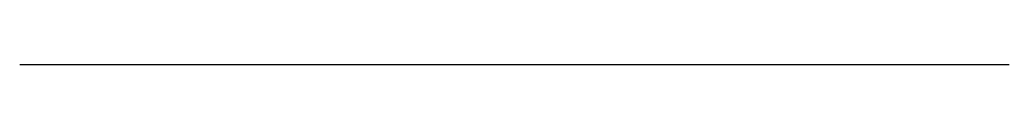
# Model space of a CAD drawing. Header units: millimetres. Extents: x 1833 to 2971, y 2169 to 2169.
import ezdxf

# ---------------------------------------------------------------- set-up
doc = ezdxf.new("R2010")
doc.units = ezdxf.units.MM

msp = doc.modelspace()

# ---------------------------------------------------------------- linework, layer by layer
msp.add_line((1833, 2169.2), (2971.1, 2169.2))

doc.saveas('drawing.dxf')
